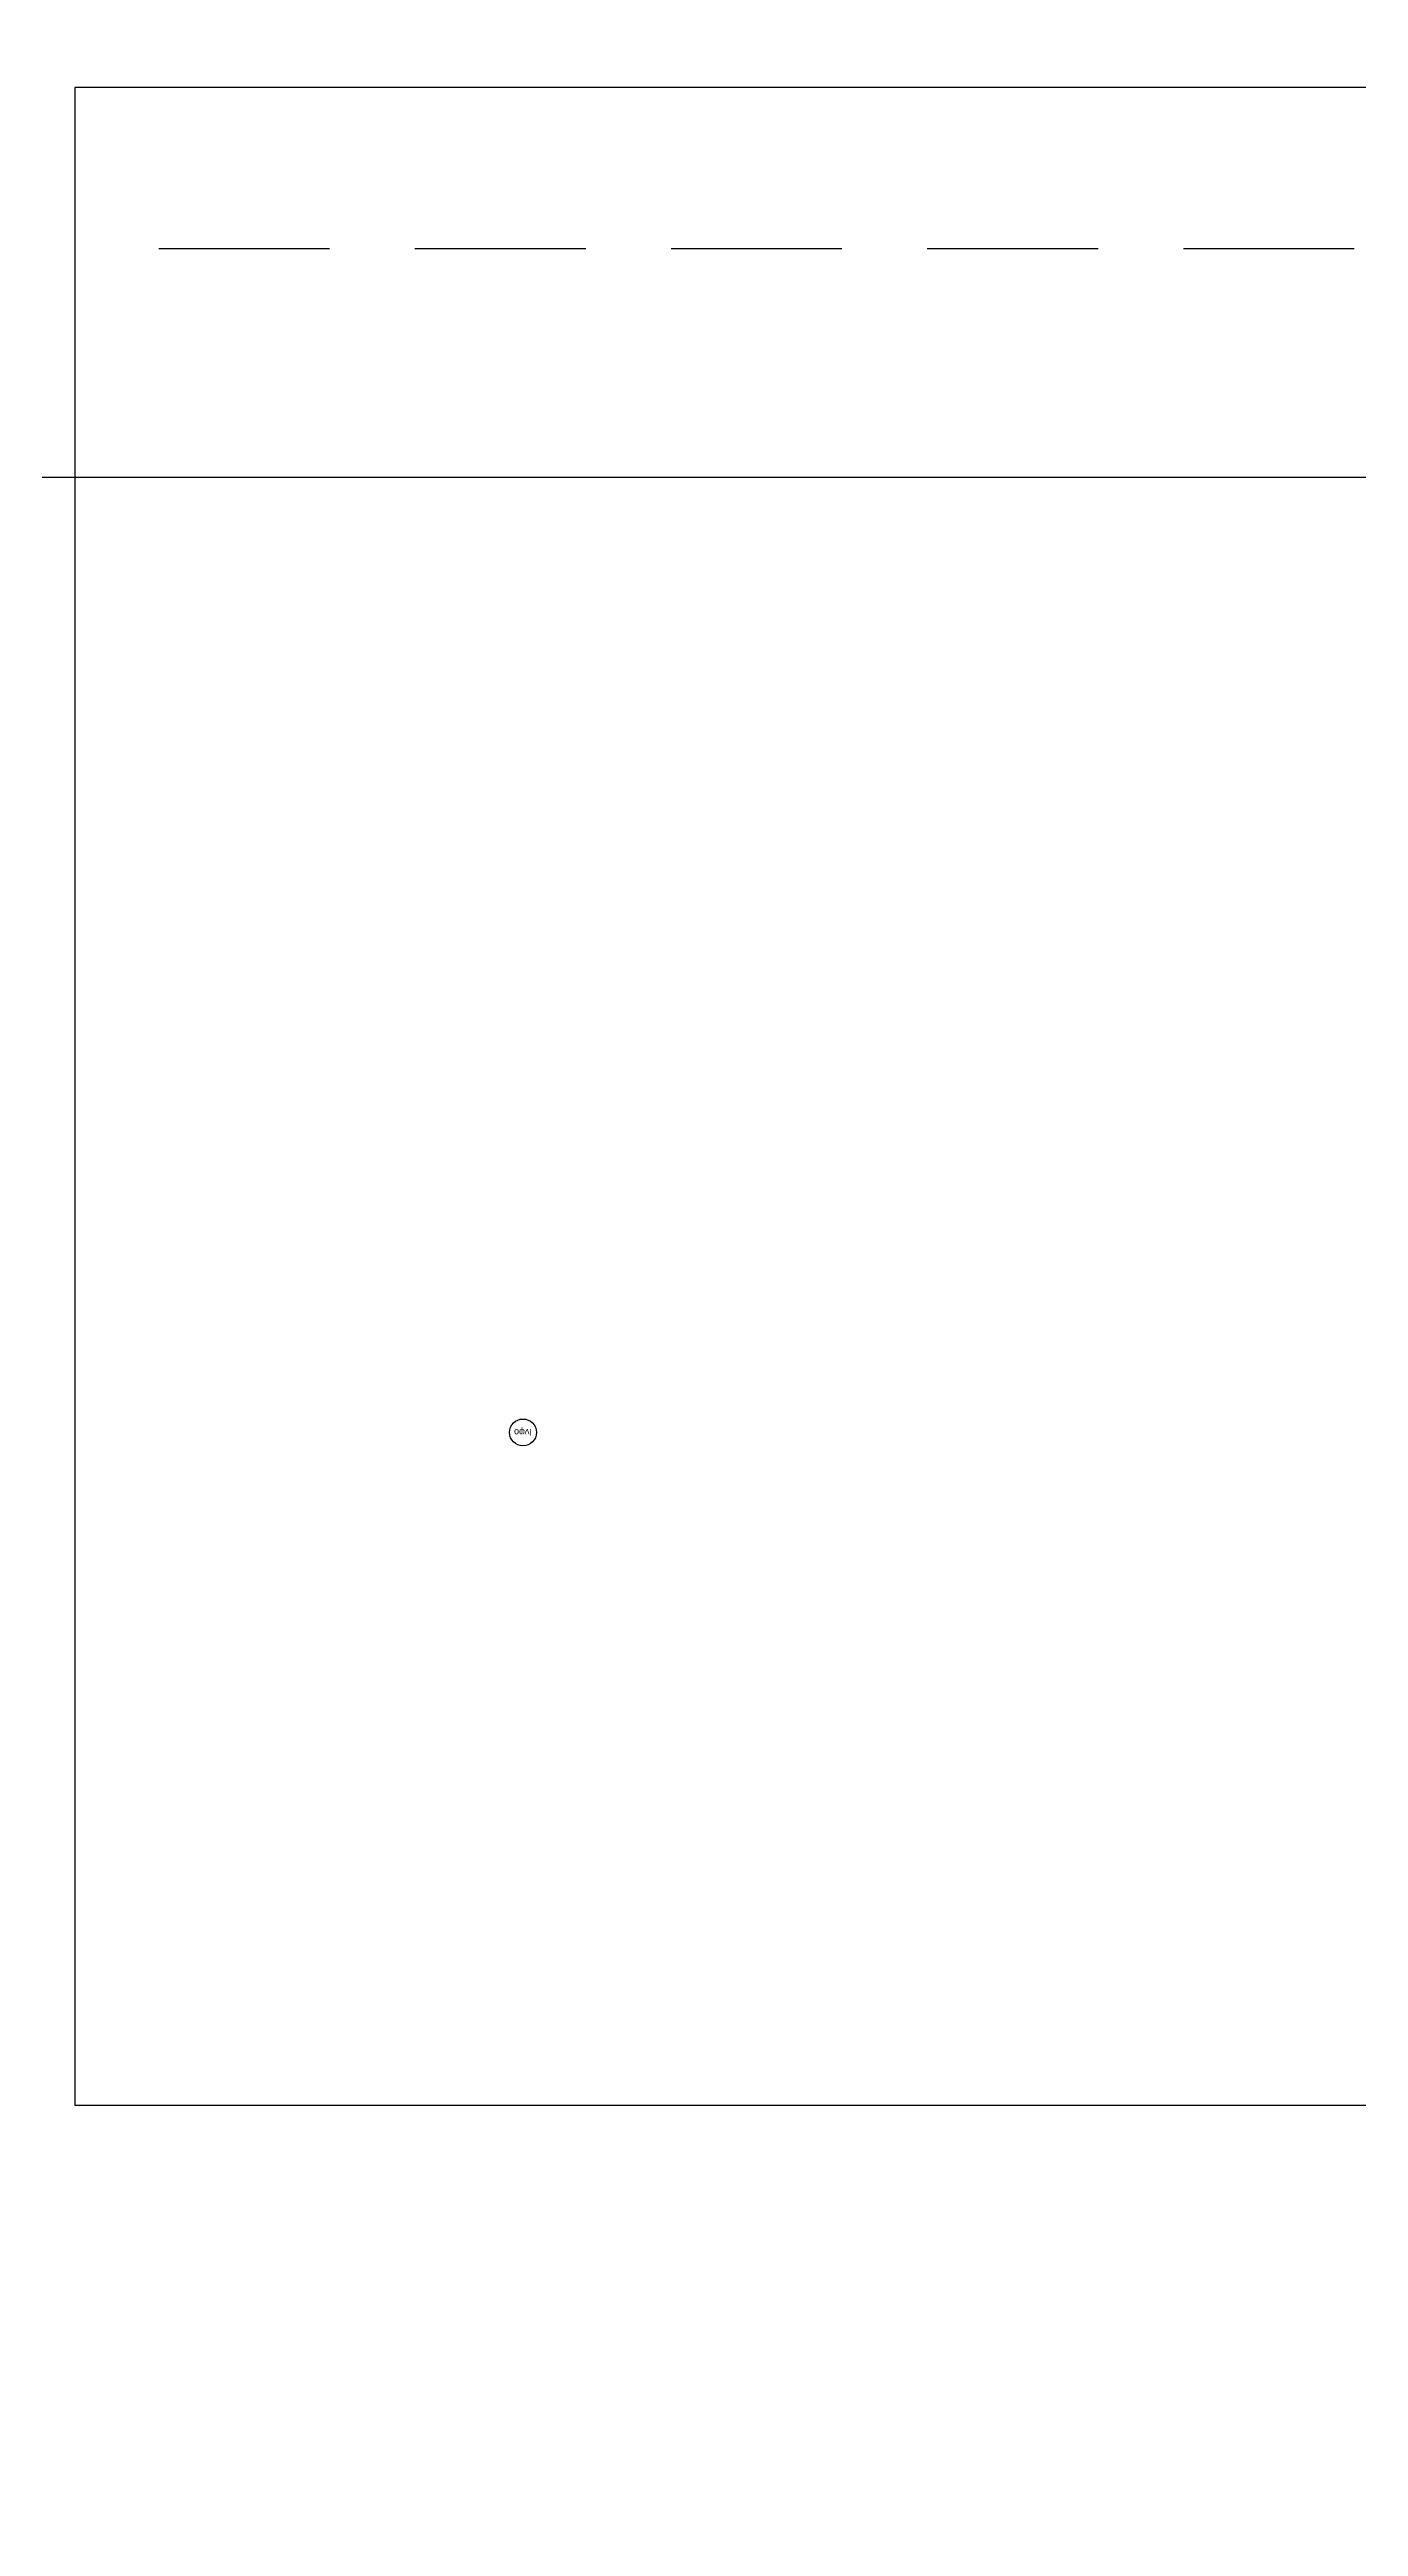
# Model space of a CAD drawing. Header units: millimetres. Extents: x 5544 to 245194, y -610088 to 30375.
# Drawn here: x 104027.2 to 104124.6, y 21105.9 to 21290.1 of the extents above; entities that cross this region are included whole.
import ezdxf
from ezdxf.enums import TextEntityAlignment as Align

# ---------------------------------------------------------------- set-up
doc = ezdxf.new("R2010")
doc.units = ezdxf.units.MM
doc.linetypes.add('DASHED2', pattern=[9.525, 6.35, -3.175])
doc.layers.add('0-해치', color=8, linetype='Continuous', lineweight=9)
for name, color, linetype in [('0철골기둥', 2, 'Continuous'), ('0콘크리트', 2, 'Continuous'), ('BOM', 6, 'Continuous')]:
    doc.layers.add(name, color=color, linetype=linetype)
doc.styles.get("Standard").update_dxf_attribs({"font": 'SYMBOL'})

# ---------------------------------------------------------------- blocks, each defined once
blk = doc.blocks.new('EasyBMINFO')
at = {"color": 0}
blk.add_circle((0, 0), 0.5, dxfattribs=at)
blk.add_text('Info', height=0.25).set_placement((0, 0), align=Align.MIDDLE_CENTER)
at = {"flags": 1}
for tag, p in [('NAME', (0, -1)), ('ENAME', (0, -2)), ('SPEC', (0, -3)), ('MATERIAL', (0, -4)), ('WEIGHT', (0, -5)), ('PRICE', (0, -6)), ('MAKER', (0, -7)), ('REMARK', (0, -8)), ('USER1', (0, -9)), ('USER2', (0, -10)), ('USER3', (0, -11)), ('USER4', (0, -12)), ('USER5', (0, -13)), ('QTY', (0, -14))]:
    blk.add_attdef(tag, p, '', height=0.25, dxfattribs=at)
blk = doc.blocks.new('카평면')
at = {"elevation": 103000}
blk.add_lwpolyline([(-8.969, 1336.771), (-408.969, 1336.771), (-408.969, 1261.771), (-358.969, 1261.771)], dxfattribs=at)
at = {"layer": '0철골기둥', "linetype": 'DASHED2'}
blk.add_line((-8.969, 1330.771, 103000), (-408.969, 1330.771, 103000), dxfattribs=at)
at = {"layer": 'BOM', "rotation": 180}
blk.add_blockref('EasyBMINFO', (-392.302, 1286.771, 103000), dxfattribs=at)

msp = doc.modelspace()

# ---------------------------------------------------------------- hatches: boundary and pattern name
at = {"layer": '0-해치', "ltscale": 600}
h = msp.add_hatch(dxfattribs=at)
h.set_pattern_fill('CONC', color=256, scale=60)
h.set_pattern_definition([(0, (-356702.9, 980070.2), (0, 1524), [0, -1524]), (0, (-356687.7, 979536.8), (0, 1524), [0, -1524]), (0, (-356642, 980359.7), (0, 1524), [0, -1524]), (338.19859, (-357434.44, 979887.3), (4572, -1524), [164.1398, -8042.8513]), (216.869898, (-357282.04, 979826.34), (4572, 3048), [76.2, -7543.8]), (130.601295, (-357343, 979780.62), (7620, -9144), [140.5059, -13910.08]), (206.56505, (-357845.9, 979597.74), (-1524, -1524), [34.0777, -3373.69]), (326.309932, (-357876.4, 979582.5), (3048, -1524), [54.9486, -5439.9115]), (108.43495, (-357830.7, 979552), (-1524, 3048), [48.1931, -4771.118]), (225, (-356870.6, 979445.3), (-2e-13, -1524), [64.6578, -2090.6036]), (0, (-356916.3, 979399.6), (1524, 1524), [91.44, -1432.56]), (135, (-356824.8, 979399.6), (-1524, 1e-13), [64.6578, -2090.6036]), (251.56505, (-357053.44, 980420.7), (1524, 3048), [48.1931, -4771.118]), (0, (-357068.7, 980375), (1524, 1524), [76.2, -1447.8]), (143.130102, (-356992.48, 980374.98), (-4572, 3048), [76.2, -7543.8]), (213.690068, (-357861.16, 980435.94), (3048, 1524), [54.9486, -5439.9115]), (341.56505, (-357906.9, 980405.46), (-3048, 1524), [96.3862, -4722.925]), (126.869898, (-357815.44, 980374.98), (3048, -4572), [76.2, -7543.8]), (0, (-357419.2, 980375), (0, 1524), [0, -1524]), (0, (-357830.7, 979978.7), (0, 1524), [0, -1524]), (0, (-357404, 979414.9), (0, 1524), [0, -1524]), (0, (-356992.5, 979887.3), (0, 1524), [0, -1524]), (0, (-357434.4, 980146.4), (0, 1524), [0, -1524]), (0, (-357769.7, 980192.1), (0, 1524), [0, -1524]), (0, (-357632.6, 980100.7), (0, 1524), [0, -1524]), (0, (-357693.5, 979734.9), (0, 1524), [0, -1524]), (0, (-358059.3, 979795.9), (0, 1524), [0, -1524]), (0, (-358044, 980146.4), (0, 1524), [0, -1524]), (0, (-358089.8, 980481.7), (0, 1524), [0, -1524]), (0, (-357617.3, 980542.6), (0, 1524), [0, -1524]), (0, (-357282, 980603.6), (0, 1524), [0, -1524]), (0, (-356748.6, 980542.6), (0, 1524), [0, -1524]), (0, (-357114.4, 980070.2), (0, 1524), [0, -1524]), (0, (-357266.8, 980344.5), (0, 1524), [0, -1524]), (0, (-357144.9, 979613), (0, 1524), [0, -1524]), (0, (-357602.1, 979536.8), (0, 1524), [0, -1524]), (0, (-357144.9, 979201.5), (0, 1524), [0, -1524]), (0, (-357647.8, 979293), (0, 1524), [0, -1524]), (0, (-358135.5, 979247.2), (0, 1524), [0, -1524]), (0, (-357952.6, 979171), (0, 1524), [0, -1524]), (0, (-357937.4, 979384.4), (0, 1524), [0, -1524]), (0, (-356916.3, 979140.5), (0, 1524), [0, -1524]), (0, (-356733.4, 979765.4), (0, 1524), [0, -1524]), (0, (-356809.6, 980222.6), (0, 1524), [0, -1524]), (0, (-357510.6, 979125.3), (0, 1524), [0, -1524])])
h.paths.add_polyline_path([(96929.1, 22058.25), (97529.1, 22058.25), (97529.1, 21858.25), (109029.1, 21858.25), (109029.1, 22261.63), (109629.1, 22261.63), (109629.1, 14258.25), (102130, 14258.25), (102130, 13555.09), (101529.1, 13555.09), (101529.1, 15959.25), (102129.1, 15959.25), (102129.1, 14858.25), (109029.1, 14858.25), (109029.1, 21258.25), (102129.1, 21258.25), (102129.1, 20479.25), (101529.1, 20479.25), (101529.1, 21258.25), (96929.1, 21258.25)])

# ---------------------------------------------------------------- linework, layer by layer
at = {"layer": '0콘크리트', "elevation": 0}
msp.add_lwpolyline([(96929.1, 22058.25), (97529.1, 22058.25), (97529.1, 21858.25), (109029.1, 21858.25), (109029.1, 22261.63), (109629.1, 22261.63), (109629.1, 14258.25), (102130, 14258.25), (102130, 13555.09), (101529.1, 13555.09), (101529.1, 16058.25), (102129.1, 16058.25), (102129.1, 14858.25), (109029.1, 14858.25), (109029.1, 21258.25), (102129.1, 21258.25), (102129.1, 20458.25), (101529.1, 20458.25), (101529.1, 21258.25), (96929.1, 21258.25), (96929.1, 22058.25)], dxfattribs=at)

# ---------------------------------------------------------------- block references
at = {"ltscale": 600, "xscale": 2, "yscale": 2, "zscale": 2}
msp.add_blockref('카평면', (104847.04, 18613.71, 0), dxfattribs=at)

doc.saveas('drawing.dxf')
